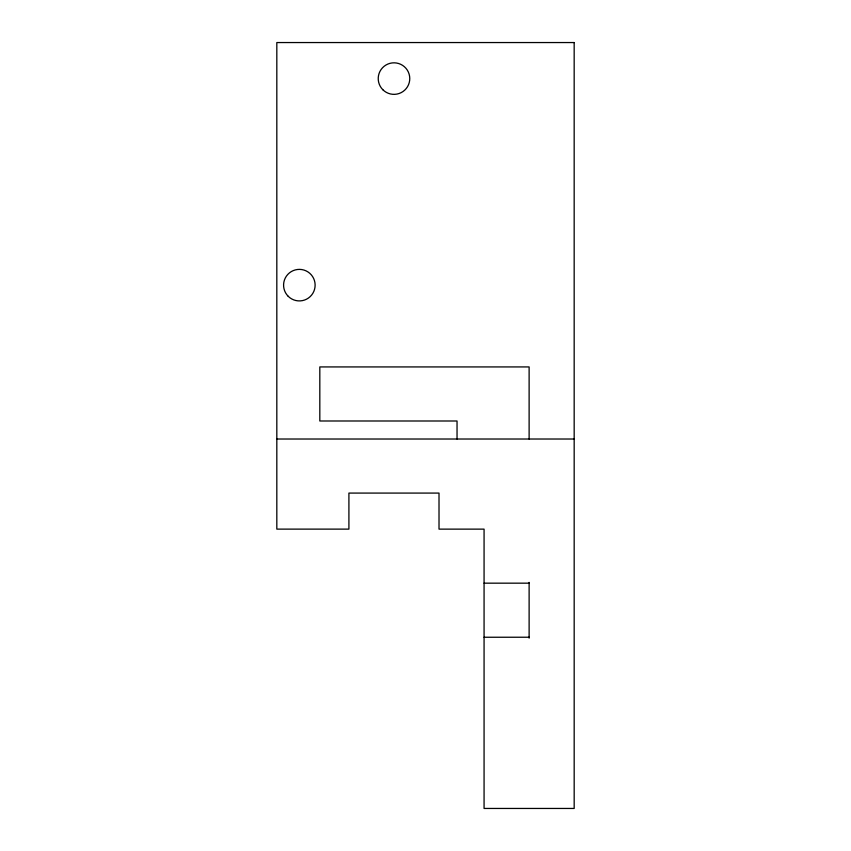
<?xml version="1.0" encoding="UTF-8"?>
<svg xmlns="http://www.w3.org/2000/svg" width="851" height="851" viewBox="0 0 851 851"><rect width="100%" height="100%" fill="white"/><g stroke="black" fill="none" stroke-linecap="round" stroke-linejoin="round"><path stroke-width="1.28" d="M276.82 439.02L574.17 439.02M484.07 583.169L529.12 583.169M484.07 637.25L529.12 637.229M529.12 439.02L529.12 366.93L319.816 366.93L319.816 420.99L457.04 421L457.04 439.02M529.12 582.392L529.12 638.144M574.17 42.55L276.82 42.55L276.82 529.12L348.91 529.12L348.91 493.08L439.01 493.08L439.02 529.131L484.07 529.131L484.07 808.45L574.18 808.45L574.17 42.55M288.202 296.297A15.765 15.765 0 0 0 314.583 289.234A15.765 15.765 0 0 0 295.265 269.916A15.765 15.765 0 0 0 288.202 296.297M382.844 89.738A15.765 15.765 0 0 0 409.225 82.675A15.765 15.765 0 0 0 389.918 63.357A15.765 15.765 0 0 0 382.844 89.738"/></g></svg>
